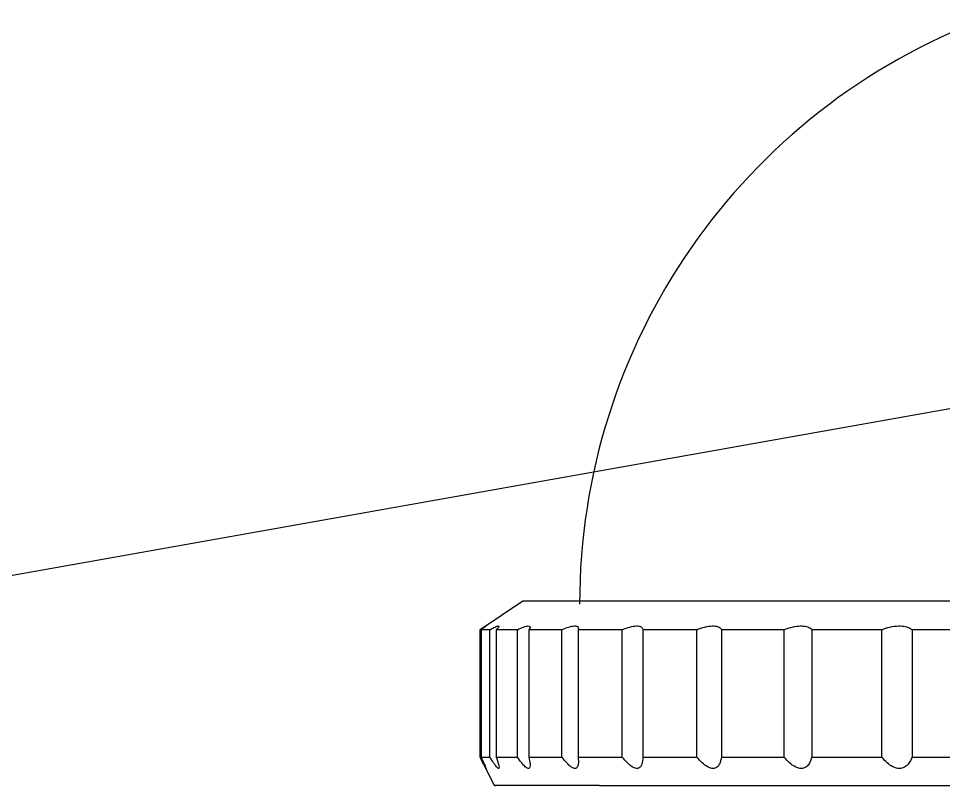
# Model space of a CAD drawing. Header units: millimetres. Extents: x 0 to 297, y 0 to 210.
# Drawn here: x 145.04 to 150.46, y 191.13 to 195.63 of the extents above; entities that cross this region are included whole.
import ezdxf

# ---------------------------------------------------------------- set-up
doc = ezdxf.new("R2010")
doc.units = ezdxf.units.MM
doc.layers.add('图框', color=7, linetype='Continuous')
doc.dimstyles.new('SLDDIMSTYLE0', dxfattribs={"dimtxt": 0.18, "dimasz": 1.016, "dimexe": 0, "dimexo": 0.0625, "dimgap": 0, "dimtad": 0, "dimtih": 1, "dimtoh": 1, "dimdec": 0, "dimrnd": 1e-09, "dimzin": 0, "dimdsep": 46, "dimtxsty": 'Standard', "dimblk1": 'DOT', "dimblk2": 'DOT', "dimsah": 1, "dimcen": 0.09, "dimadec": 0, "dimazin": 0, "dimtfac": 1.016, "dimtdec": 0, "dimtofl": 0, "dimtmove": 0, "dimatfit": 3, "dimldrblk": 'DOT', "dimfxl": 1, "dimfrac": 2, "dimtolj": 1, "dimtzin": 0, "dimarcsym": 0})

# ---------------------------------------------------------------- blocks, each defined once
blk = doc.blocks.new('_Dot')
at = {"color": 0, "linetype": 'ByBlock', "lineweight": -2}
blk.add_line((-0.5, 0), (-1, 0), dxfattribs=at)
at = {"color": 0, "linetype": 'ByBlock', "const_width": 0.5}
blk.add_lwpolyline([(-0.25, 0, 1), (0.25, 0, 1)], format="xyb", close=True, dxfattribs=at)

msp = doc.modelspace()

# ---------------------------------------------------------------- linework, layer by layer
at = {"color": 7, "linetype": 'Continuous', "lineweight": 25}
for p, q in [((147.9978, 192.2112), (147.7478, 192.0446)), ((152.1252, 192.2112), (147.9978, 192.2112)), ((147.7478, 192.0446), (147.7478, 191.2976)), ((147.748, 192.0446), (147.7478, 192.0446)), ((147.748, 191.2976), (147.748, 192.0446)), ((147.8061, 192.0446), (147.7543, 192.0446)), ((147.7543, 192.0446), (147.7543, 191.2976)), ((147.8061, 191.2976), (147.8061, 192.0446)), ((147.9674, 192.0446), (147.8431, 192.0446)), ((147.8431, 192.0446), (147.8431, 191.2976)), ((147.9674, 191.2976), (147.9674, 192.0446)), ((148.228, 192.0446), (148.0342, 192.0446)), ((148.0342, 192.0446), (148.0342, 191.2976)), ((148.228, 191.2976), (148.228, 192.0446)), ((148.5813, 192.0446), (148.3229, 192.0446)), ((148.3229, 192.0446), (148.3229, 191.2976)), ((148.5813, 191.2976), (148.5813, 192.0446)), ((149.0188, 192.0446), (148.7021, 192.0446)), ((148.7021, 192.0446), (148.7021, 191.2976)), ((149.0188, 191.2976), (149.0188, 192.0446)), ((149.5297, 192.0446), (149.1625, 192.0446)), ((149.1625, 192.0446), (149.1625, 191.2976)), ((149.5297, 191.2976), (149.5297, 192.0446)), ((150.1013, 192.0446), (149.6926, 192.0446)), ((149.6926, 192.0446), (149.6926, 191.2976)), ((150.1013, 191.2976), (150.1013, 192.0446)), ((150.7197, 192.0446), (150.2796, 192.0446)), ((150.2796, 192.0446), (150.2796, 191.2976)), ((147.7478, 191.2976), (147.8312, 191.1309)), ((147.7478, 191.2976), (147.748, 191.2976)), ((147.7543, 191.2976), (147.8061, 191.2976)), ((147.8431, 191.2976), (147.9674, 191.2976)), ((148.0342, 191.2976), (148.228, 191.2976)), ((148.3229, 191.2976), (148.5813, 191.2976)), ((148.7021, 191.2976), (149.0188, 191.2976)), ((149.1625, 191.2976), (149.5297, 191.2976)), ((149.6926, 191.2976), (150.1013, 191.2976)), ((150.2796, 191.2976), (150.7197, 191.2976))]:
    msp.add_line(p, q, dxfattribs=at)
msp.add_arc((151.9978, 192.1942), 3.6667, 110.5142, 180, dxfattribs=at)
for points, knots in [([(147.748, 192.0446), (147.7569, 192.0504), (147.7747, 192.0621), (147.7854, 192.0684), (147.7815, 192.0646), (147.7685, 192.0548), (147.7575, 192.0469), (147.7543, 192.0446)], [0, 0, 0, 0, 0.237051, 0.475069, 0.694996, 0.910662, 1, 1, 1, 1]), ([(147.8061, 192.0446), (147.817, 192.0504), (147.8388, 192.0621), (147.8572, 192.0684), (147.861, 192.0646), (147.8536, 192.0548), (147.8455, 192.0469), (147.8431, 192.0446)], [0, 0, 0, 0, 0.237051, 0.475069, 0.694996, 0.910662, 1, 1, 1, 1]), ([(147.9674, 192.0446), (147.98, 192.0504), (148.0054, 192.0621), (148.031, 192.0684), (148.0424, 192.0646), (148.0408, 192.0548), (148.0357, 192.0469), (148.0342, 192.0446)], [0, 0, 0, 0, 0.237051, 0.475069, 0.694996, 0.910662, 1, 1, 1, 1]), ([(148.228, 192.0446), (148.242, 192.0504), (148.2702, 192.0621), (148.3025, 192.0684), (148.3211, 192.0646), (148.3254, 192.0548), (148.3235, 192.0469), (148.3229, 192.0446)], [0, 0, 0, 0, 0.237051, 0.475069, 0.694996, 0.910662, 1, 1, 1, 1]), ([(148.5813, 192.0446), (148.5965, 192.0504), (148.6268, 192.0621), (148.6649, 192.0684), (148.6905, 192.0646), (148.7005, 192.0548), (148.7017, 192.0469), (148.7021, 192.0446)], [0, 0, 0, 0, 0.237051, 0.475069, 0.694996, 0.910662, 1, 1, 1, 1]), ([(149.0188, 192.0446), (149.0347, 192.0504), (149.0664, 192.0621), (149.1094, 192.0684), (149.1412, 192.0646), (149.1567, 192.0548), (149.1612, 192.0469), (149.1625, 192.0446)], [0, 0, 0, 0, 0.237051, 0.475069, 0.694996, 0.910662, 1, 1, 1, 1]), ([(149.5297, 192.0446), (149.5459, 192.0504), (149.5783, 192.0621), (149.6251, 192.0684), (149.6623, 192.0646), (149.6829, 192.0548), (149.6904, 192.0469), (149.6926, 192.0446)], [0, 0, 0, 0, 0.237051, 0.475069, 0.694996, 0.910662, 1, 1, 1, 1]), ([(150.1013, 192.0446), (150.1174, 192.0504), (150.1496, 192.0621), (150.1991, 192.0684), (150.2409, 192.0646), (150.2661, 192.0548), (150.2765, 192.0469), (150.2796, 192.0446)], [0, 0, 0, 0, 0.237051, 0.475069, 0.694996, 0.910662, 1, 1, 1, 1]), ([(147.7543, 191.2976), (147.7609, 191.2833), (147.7714, 191.2604), (147.7807, 191.2389), (147.7841, 191.2301), (147.7827, 191.2311), (147.7766, 191.2418), (147.7651, 191.2639), (147.7539, 191.2859), (147.748, 191.2976)], [0, 0, 0, 0, 0.222078, 0.353868, 0.45892, 0.564514, 0.660267, 0.818336, 1, 1, 1, 1]), ([(147.8431, 191.2976), (147.8479, 191.2833), (147.8556, 191.2604), (147.8598, 191.2389), (147.8586, 191.2301), (147.8531, 191.2311), (147.8426, 191.2418), (147.8267, 191.2639), (147.8133, 191.2859), (147.8061, 191.2976)], [0, 0, 0, 0, 0.2220781, 0.3538675, 0.4589202, 0.564514, 0.6602665, 0.8183359, 1, 1, 1, 1]), ([(148.0342, 191.2976), (148.0371, 191.2833), (148.0418, 191.2604), (148.0407, 191.2389), (148.0351, 191.2301), (148.0255, 191.2311), (148.0109, 191.2418), (147.9911, 191.2639), (147.9756, 191.2859), (147.9674, 191.2976)], [0, 0, 0, 0, 0.222078, 0.353868, 0.45892, 0.564514, 0.660267, 0.818336, 1, 1, 1, 1]), ([(148.3229, 191.2976), (148.3238, 191.2833), (148.3254, 191.2604), (148.3191, 191.2389), (148.3092, 191.2301), (148.2958, 191.2311), (148.2774, 191.2418), (148.2541, 191.2639), (148.2371, 191.2859), (148.228, 191.2976)], [0, 0, 0, 0, 0.222078, 0.353868, 0.45892, 0.564514, 0.660267, 0.818336, 1, 1, 1, 1]), ([(148.7021, 191.2976), (148.7011, 191.2833), (148.6994, 191.2604), (148.688, 191.2389), (148.6741, 191.2301), (148.6572, 191.2311), (148.6355, 191.2418), (148.6093, 191.2639), (148.5911, 191.2859), (148.5813, 191.2976)], [0, 0, 0, 0, 0.222078, 0.353868, 0.45892, 0.564514, 0.660267, 0.818336, 1, 1, 1, 1]), ([(149.1625, 191.2976), (149.1594, 191.2833), (149.1547, 191.2604), (149.1385, 191.2389), (149.1208, 191.2301), (149.1009, 191.2311), (149.0764, 191.2418), (149.0479, 191.2639), (149.029, 191.2859), (149.0188, 191.2976)], [0, 0, 0, 0, 0.222078, 0.353868, 0.45892, 0.564514, 0.660267, 0.818336, 1, 1, 1, 1]), ([(149.6926, 191.2976), (149.6877, 191.2833), (149.6799, 191.2604), (149.6593, 191.2389), (149.6384, 191.2301), (149.6159, 191.2311), (149.5892, 191.2418), (149.5592, 191.2639), (149.54, 191.2859), (149.5297, 191.2976)], [0, 0, 0, 0, 0.222078, 0.353868, 0.45892, 0.564514, 0.660267, 0.818336, 1, 1, 1, 1]), ([(150.2796, 191.2976), (150.2729, 191.2833), (150.2623, 191.2604), (150.2378, 191.2389), (150.2141, 191.2301), (150.1895, 191.2311), (150.1613, 191.2418), (150.1305, 191.2639), (150.1115, 191.2859), (150.1013, 191.2976)], [0, 0, 0, 0, 0.222078, 0.353868, 0.45892, 0.564514, 0.660267, 0.818336, 1, 1, 1, 1]), ([(148.448, 191.1309), (148.3594, 191.1309), (148.1823, 191.1309), (147.9954, 191.1309), (147.8773, 191.1309), (147.8258, 191.1309), (147.8357, 191.1309), (147.8377, 191.1309)], [0, 0, 0, 0, 0.235555, 0.471111, 0.706666, 0.942221, 1, 1, 1, 1]), ([(148.448, 191.1309), (148.5056, 191.1309), (148.6147, 191.1309), (148.7836, 191.1309), (148.9489, 191.1309), (149.0659, 191.1309), (149.1209, 191.1309)], [0, 0, 0, 0, 0.295231, 0.558668, 0.792698, 1, 1, 1, 1]), ([(149.1209, 191.1309), (149.1791, 191.1309), (149.3029, 191.1309), (149.5185, 191.1309), (149.7697, 191.1309), (149.9514, 191.1309), (150.0466, 191.1309)], [0, 0, 0, 0, 0.209669, 0.446032, 0.709499, 1, 1, 1, 1])]:
    msp.add_open_spline(points, degree=3, knots=knots, dxfattribs=at)
msp.add_open_spline([(150.0466, 191.1309), (150.2091, 191.1309), (150.534, 191.1309), (151.0548, 191.1309), (151.5892, 191.1309), (151.9501, 191.1309), (152.1305, 191.1309)], degree=3, dxfattribs=at)

# ---------------------------------------------------------------- leaders
at = {"layer": '图框'}
msp.add_leader([(152.3109, 193.6614), (104.2583, 185.1149)], dimstyle='SLDDIMSTYLE0', dxfattribs=at)

doc.saveas('drawing.dxf')
